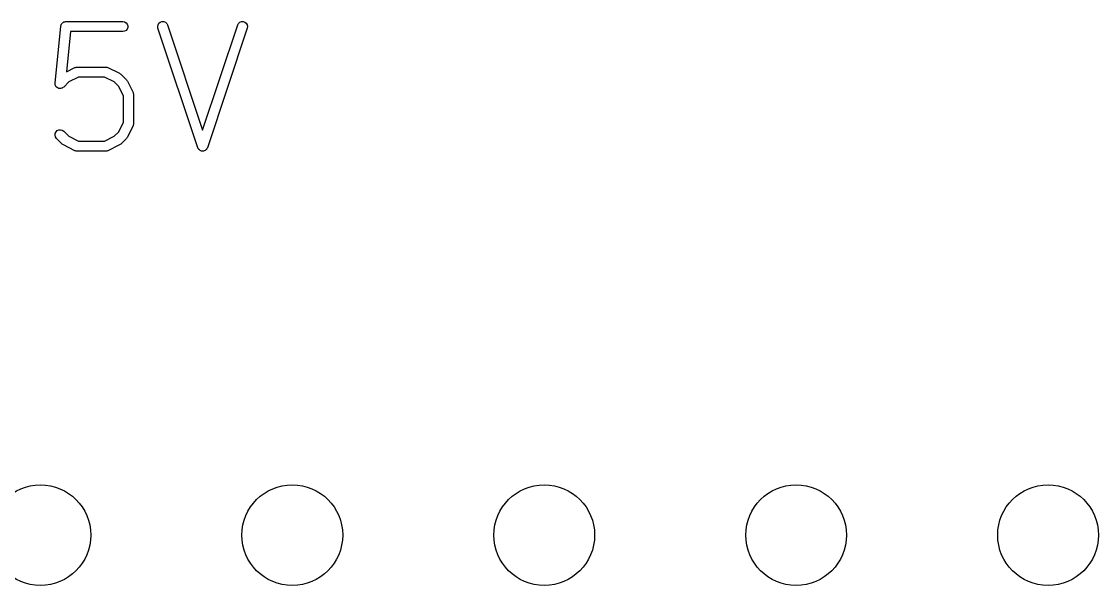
# Model space of a CAD drawing. Extents: x 0 to 102, y -163 to 0.
# Drawn here: x 25.21 to 36.07, y -24.64 to -18.95 of the extents above; entities that cross this region are included whole.
import ezdxf

# ---------------------------------------------------------------- set-up
doc = ezdxf.new("R2010")
doc.units = 0
doc.header["$MEASUREMENT"] = 0
doc.layers.add('BLACK', color=7, linetype='CONTINUOUS')

msp = doc.modelspace()

# ---------------------------------------------------------------- linework, layer by layer
at = {"layer": 'Black'}
for p, q in [((25.549, -19.5695), (25.6065, -18.995)), ((25.6065, -18.995), (25.607, -18.9931)), ((25.607, -18.9912), (25.6094, -18.9847)), ((25.607, -18.9931), (25.607, -18.9912)), ((25.6094, -18.9847), (25.6113, -18.978)), ((25.6113, -18.978), (25.6124, -18.9765)), ((25.6124, -18.9765), (25.613, -18.9746)), ((25.613, -18.9746), (25.6175, -18.9693)), ((25.6175, -18.9693), (25.6216, -18.9637)), ((25.6216, -18.9637), (25.6231, -18.9626)), ((25.6231, -18.9626), (25.6244, -18.9611)), ((25.6244, -18.9611), (25.6304, -18.9577)), ((25.6304, -18.9577), (25.6361, -18.9537)), ((25.6361, -18.9537), (25.638, -18.9533)), ((25.638, -18.9533), (25.6396, -18.9523)), ((25.6396, -18.9523), (25.6465, -18.9511)), ((25.6465, -18.9511), (25.6532, -18.9494)), ((25.6532, -18.9494), (25.6551, -18.9496)), ((25.6551, -18.9496), (25.657, -18.9492)), ((25.657, -18.9492), (26.2315, -18.9492)), ((26.2315, -18.9492), (26.2489, -18.9523)), ((26.2489, -18.9523), (26.2642, -18.9611)), ((26.2642, -18.9611), (26.2755, -18.9746)), ((26.2755, -18.9746), (26.2816, -18.9912)), ((26.2816, -18.9912), (26.2816, -19.0089)), ((26.5829, -18.9987), (26.5865, -18.9814)), ((26.5855, -19.0161), (26.5829, -18.9987)), ((26.5865, -18.9814), (26.5957, -18.9663)), ((26.5957, -18.9663), (26.6095, -18.9554)), ((26.6095, -18.9554), (26.6263, -18.9498)), ((26.6263, -18.9498), (26.6439, -18.9503)), ((26.6439, -18.9503), (26.6603, -18.9568)), ((26.6603, -18.9568), (26.6735, -18.9685)), ((26.6735, -18.9685), (26.6819, -18.984)), ((26.6819, -18.984), (27.0359, -20.0459)), ((27.0359, -20.0459), (27.3899, -18.984)), ((27.3899, -18.984), (27.3983, -18.9685)), ((27.3983, -18.9685), (27.4115, -18.9568)), ((27.4115, -18.9568), (27.4279, -18.9503)), ((27.4279, -18.9503), (27.4455, -18.9498)), ((27.4455, -18.9498), (27.4622, -18.9554)), ((27.4622, -18.9554), (27.4761, -18.9663)), ((27.4761, -18.9663), (27.4853, -18.9814)), ((27.4853, -18.9814), (27.4888, -18.9987)), ((27.4888, -18.9987), (27.4862, -19.0161)), ((25.703, -19.0508), (25.6623, -19.4577)), ((26.2315, -19.0508), (25.703, -19.0508)), ((26.2489, -19.0478), (26.2315, -19.0508)), ((26.2642, -19.039), (26.2489, -19.0478)), ((26.2755, -19.0254), (26.2642, -19.039)), ((26.2816, -19.0089), (26.2755, -19.0254)), ((26.9877, -20.2226), (26.5855, -19.0161)), ((27.4862, -19.0161), (27.0841, -20.2226)), ((25.6623, -19.4577), (25.7492, -19.4142)), ((25.7492, -19.4142), (25.752, -19.4134)), ((25.752, -19.4134), (25.7546, -19.4119)), ((25.7546, -19.4119), (25.7604, -19.4109)), ((25.7604, -19.4109), (25.7661, -19.4092)), ((25.7661, -19.4092), (25.769, -19.4094)), ((25.769, -19.4094), (25.7719, -19.4089)), ((25.7719, -19.4089), (26.0592, -19.4089)), ((26.0592, -19.4089), (26.0621, -19.4094)), ((26.0621, -19.4094), (26.065, -19.4092)), ((26.065, -19.4092), (26.0707, -19.4109)), ((26.0707, -19.4109), (26.0766, -19.4119)), ((26.0766, -19.4119), (26.0791, -19.4134)), ((26.0791, -19.4134), (26.0819, -19.4142)), ((26.0819, -19.4142), (26.1968, -19.4717)), ((25.7839, -19.5105), (25.6871, -19.5589)), ((26.0472, -19.5105), (25.7839, -19.5105)), ((26.144, -19.5589), (26.0472, -19.5105)), ((26.1968, -19.4717), (26.2034, -19.4765)), ((26.2034, -19.4765), (26.21, -19.4812)), ((26.21, -19.4812), (26.2675, -19.5387)), ((26.2675, -19.5387), (26.2721, -19.5453)), ((25.549, -19.5698), (25.549, -19.5695)), ((25.549, -19.5701), (25.549, -19.5698)), ((25.5497, -19.5786), (25.549, -19.5701)), ((25.5503, -19.5871), (25.5497, -19.5786)), ((25.5505, -19.5874), (25.5503, -19.5871)), ((25.5505, -19.5877), (25.5505, -19.5874)), ((25.5541, -19.5954), (25.5505, -19.5877)), ((25.5576, -19.6032), (25.5541, -19.5954)), ((25.5578, -19.6034), (25.5576, -19.6032)), ((25.558, -19.6037), (25.5578, -19.6034)), ((25.564, -19.6098), (25.558, -19.6037)), ((25.5699, -19.6158), (25.564, -19.6098)), ((25.5702, -19.616), (25.5699, -19.6158)), ((25.5704, -19.6162), (25.5702, -19.616)), ((25.5782, -19.6198), (25.5704, -19.6162)), ((25.5858, -19.6235), (25.5782, -19.6198)), ((25.5861, -19.6235), (25.5858, -19.6235)), ((25.5864, -19.6236), (25.5861, -19.6235)), ((25.595, -19.6244), (25.5864, -19.6236)), ((25.6034, -19.6252), (25.595, -19.6244)), ((25.6037, -19.6251), (25.6034, -19.6252)), ((25.604, -19.6252), (25.6037, -19.6251)), ((25.6122, -19.623), (25.604, -19.6252)), ((25.6205, -19.6209), (25.6122, -19.623)), ((25.6207, -19.6207), (25.6205, -19.6209)), ((25.621, -19.6206), (25.6207, -19.6207)), ((25.628, -19.6158), (25.621, -19.6206)), ((25.635, -19.6109), (25.628, -19.6158)), ((25.6352, -19.6107), (25.635, -19.6109)), ((25.6355, -19.6105), (25.6352, -19.6107)), ((25.6871, -19.5589), (25.6355, -19.6105)), ((26.1898, -19.6047), (26.144, -19.5589)), ((26.2382, -19.7015), (26.1898, -19.6047)), ((26.2721, -19.5453), (26.277, -19.5519)), ((26.277, -19.5519), (26.3344, -19.6668)), ((26.2382, -19.9647), (26.2382, -19.7015)), ((26.3344, -19.6668), (26.3353, -19.6696)), ((26.3353, -19.6696), (26.3367, -19.6721)), ((26.3367, -19.6721), (26.3378, -19.678)), ((26.3378, -19.678), (26.3395, -19.6837)), ((26.3395, -19.6837), (26.3393, -19.6866)), ((26.3393, -19.6866), (26.3398, -19.6895)), ((26.3398, -19.6895), (26.3398, -19.9767)), ((26.1898, -20.0616), (26.2382, -19.9647)), ((26.3398, -19.9767), (26.3393, -19.9796)), ((25.549, -20.0961), (25.5505, -20.0785)), ((25.5505, -20.0785), (25.558, -20.0625)), ((25.558, -20.0625), (25.5704, -20.05)), ((25.5704, -20.05), (25.5864, -20.0426)), ((25.5864, -20.0426), (25.604, -20.041)), ((25.604, -20.041), (25.621, -20.0456)), ((25.621, -20.0456), (25.6355, -20.0557)), ((25.6355, -20.0557), (25.6871, -20.1073)), ((26.144, -20.1073), (26.1898, -20.0616)), ((26.3344, -19.9995), (26.277, -20.1144)), ((26.3353, -19.9966), (26.3344, -19.9995)), ((26.3367, -19.9941), (26.3353, -19.9966)), ((26.3378, -19.9883), (26.3367, -19.9941)), ((26.3395, -19.9825), (26.3378, -19.9883)), ((26.3393, -19.9796), (26.3395, -19.9825)), ((25.5535, -20.1131), (25.549, -20.0961)), ((25.5637, -20.1276), (25.5535, -20.1131)), ((25.6211, -20.185), (25.5637, -20.1276)), ((25.6278, -20.1897), (25.6211, -20.185)), ((25.6343, -20.1945), (25.6278, -20.1897)), ((25.7492, -20.252), (25.6343, -20.1945)), ((25.6871, -20.1073), (25.7839, -20.1557)), ((25.7839, -20.1557), (26.0472, -20.1557)), ((26.0472, -20.1557), (26.144, -20.1073)), ((26.1968, -20.1945), (26.0819, -20.252)), ((26.2034, -20.1897), (26.1968, -20.1945)), ((26.21, -20.185), (26.2034, -20.1897)), ((26.2675, -20.1276), (26.21, -20.185)), ((26.2721, -20.1209), (26.2675, -20.1276)), ((26.277, -20.1144), (26.2721, -20.1209)), ((25.752, -20.2528), (25.7492, -20.252)), ((25.7546, -20.2543), (25.752, -20.2528)), ((25.7604, -20.2553), (25.7546, -20.2543)), ((25.7661, -20.257), (25.7604, -20.2553)), ((25.769, -20.2568), (25.7661, -20.257)), ((25.7719, -20.2573), (25.769, -20.2568)), ((26.0592, -20.2573), (25.7719, -20.2573)), ((26.0621, -20.2568), (26.0592, -20.2573)), ((26.065, -20.257), (26.0621, -20.2568)), ((26.0707, -20.2553), (26.065, -20.257)), ((26.0766, -20.2543), (26.0707, -20.2553)), ((26.0791, -20.2528), (26.0766, -20.2543)), ((26.0819, -20.252), (26.0791, -20.2528)), ((26.9884, -20.2238), (26.9877, -20.2226)), ((26.9886, -20.2252), (26.9884, -20.2238)), ((26.9925, -20.2316), (26.9886, -20.2252)), ((26.9961, -20.2381), (26.9925, -20.2316)), ((26.9971, -20.2391), (26.9961, -20.2381)), ((26.9979, -20.2403), (26.9971, -20.2391)), ((27.0037, -20.2449), (26.9979, -20.2403)), ((27.0093, -20.2498), (27.0037, -20.2449)), ((27.0106, -20.2503), (27.0093, -20.2498)), ((27.0117, -20.2512), (27.0106, -20.2503)), ((27.0188, -20.2536), (27.0117, -20.2512)), ((27.0257, -20.2563), (27.0188, -20.2536)), ((27.0271, -20.2564), (27.0257, -20.2563)), ((27.0284, -20.2568), (27.0271, -20.2564)), ((27.0359, -20.2566), (27.0284, -20.2568)), ((27.0433, -20.2568), (27.0359, -20.2566)), ((27.0447, -20.2564), (27.0433, -20.2568)), ((27.0461, -20.2563), (27.0447, -20.2564)), ((27.053, -20.2536), (27.0461, -20.2563)), ((27.0601, -20.2512), (27.053, -20.2536)), ((27.0612, -20.2503), (27.0601, -20.2512)), ((27.0625, -20.2498), (27.0612, -20.2503)), ((27.0681, -20.2449), (27.0625, -20.2498)), ((27.0739, -20.2403), (27.0681, -20.2449)), ((27.0746, -20.2391), (27.0739, -20.2403)), ((27.0757, -20.2381), (27.0746, -20.2391)), ((27.0792, -20.2316), (27.0757, -20.2381)), ((27.0831, -20.2252), (27.0792, -20.2316)), ((27.0834, -20.2238), (27.0831, -20.2252)), ((27.0841, -20.2226), (27.0834, -20.2238))]:
    msp.add_line(p, q, dxfattribs=at)
for centre in [(25.4, -24.13), (27.94, -24.13), (30.48, -24.13), (33.02, -24.13), (35.56, -24.13)]:
    msp.add_circle(centre, 0.508, dxfattribs=at)

doc.saveas('drawing.dxf')
